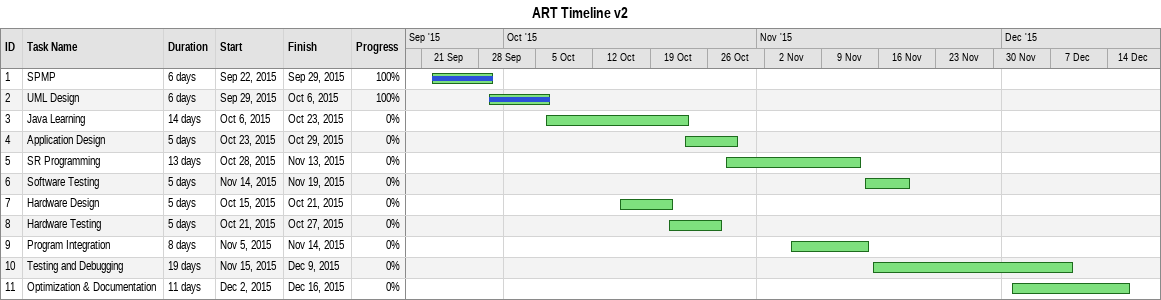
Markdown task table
ART Timeline v2

| ID | Task | Duration | Start | Finish | % complete |
|---|---|---|---|---|---|
| 1 | SPMP | 6d | 2015-09-22 | 2015-09-29 | 100 |
| 2 | UML Design | 6d | 2015-09-29 | 2015-10-06 | 100 |
| 3 | Java Learning | 14d | 2015-10-06 | 2015-10-23 | 0 |
| 4 | Application Design | 5d | 2015-10-23 | 2015-10-29 | 0 |
| 5 | SR Programming | 13d | 2015-10-28 | 2015-11-13 | 0 |
| 6 | Software Testing | 5d | 2015-11-14 | 2015-11-19 | 0 |
| 7 | Hardware Design | 5d | 2015-10-15 | 2015-10-21 | 0 |
| 8 | Hardware Testing | 5d | 2015-10-21 | 2015-10-27 | 0 |
| 9 | Program Integration | 8d | 2015-11-05 | 2015-11-14 | 0 |
| 10 | Testing and Debugging | 19d | 2015-11-15 | 2015-12-09 | 0 |
| 11 | Optimization & Documentation | 11d | 2015-12-02 | 2015-12-16 | 0 |
